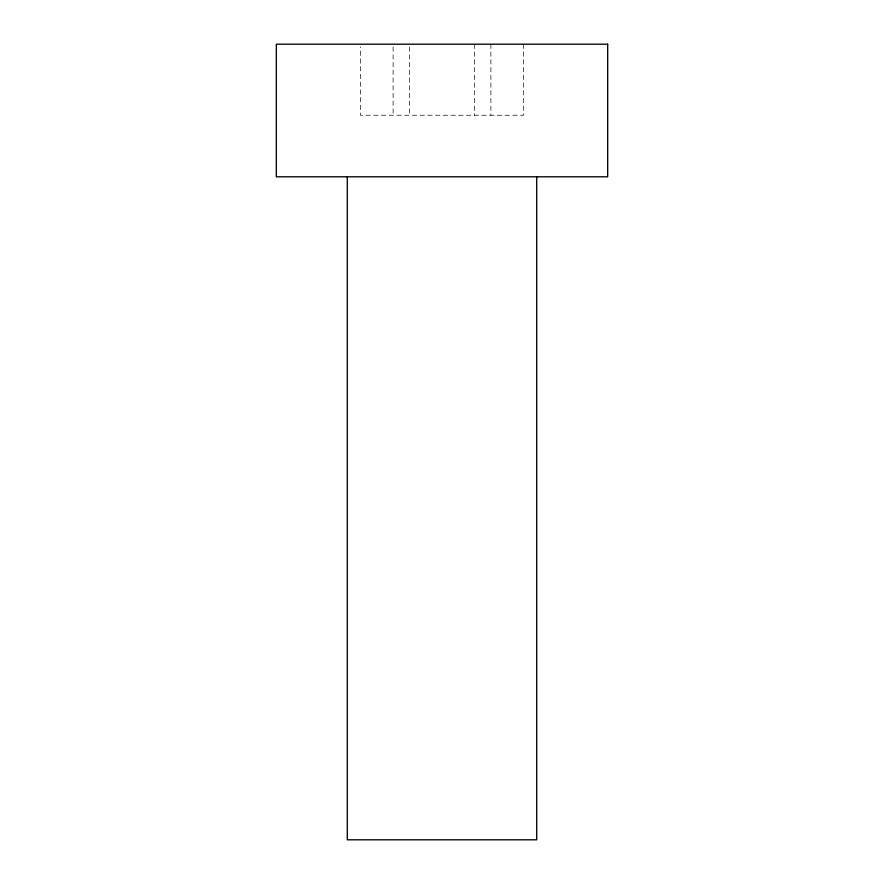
<?xml version="1.0" encoding="UTF-8"?>
<svg xmlns="http://www.w3.org/2000/svg" width="884" height="884" viewBox="0 0 884 884"><rect width="100%" height="100%" fill="white"/><g stroke="black" fill="none" stroke-linecap="round" stroke-linejoin="round"><path stroke-width="0.66" stroke-dasharray="4.42 3.31" d="M523.483 44.2L523.483 115.24L360.517 115.24L360.517 46.929M490.885 44.2L490.885 115.24M474.597 44.2L474.597 115.24M409.402 46.929L409.402 115.24M393.115 46.929L393.115 115.24"/><path stroke-width="1.33" d="M536.71 176.8L536.71 839.8L347.29 839.8L347.29 176.8M607.684 44.2L276.316 44.2L276.316 176.8L607.684 176.8L607.684 44.2"/></g></svg>
